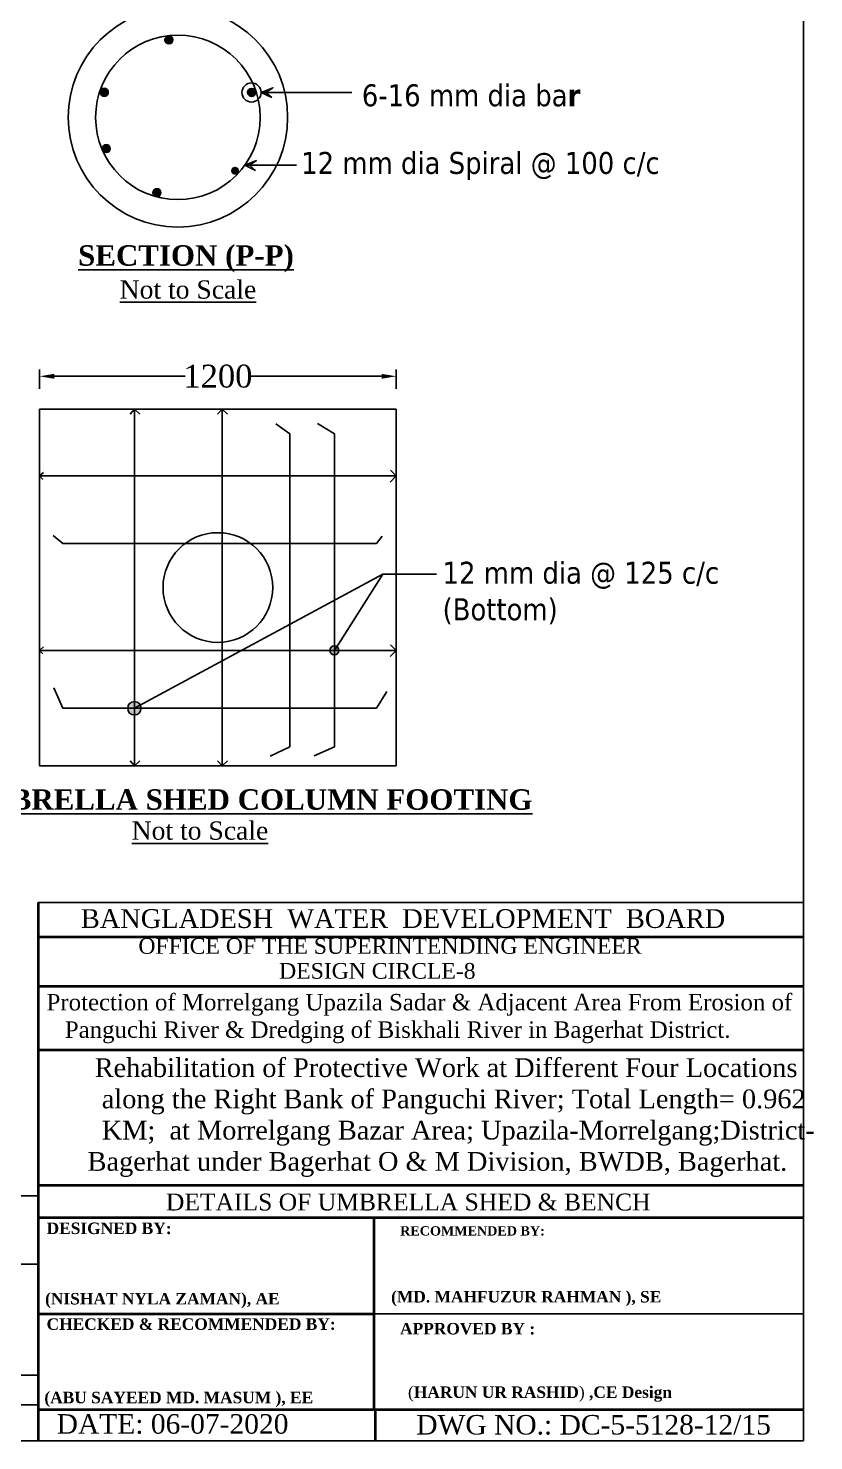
# Model space of a CAD drawing. Header units: metres. Extents: x -1354 to 3686, y -9962 to -7697.
# Drawn here: x 3009.8 to 3052.8, y -7836.2 to -7758.9 of the extents above; entities that cross this region are included whole.
import ezdxf
from ezdxf.enums import TextEntityAlignment as Align

# ---------------------------------------------------------------- set-up
doc = ezdxf.new("R2010")
doc.units = ezdxf.units.M
doc.layers.add('LINE', color=7, linetype='Continuous')
doc.layers.add('sheet', color=1, linetype='Continuous', lineweight=15)
doc.styles.add('dim', font='isocp.shx')
doc.styles.add('Kazi_T_H', font='timesbd.ttf')
doc.styles.get("Standard").update_dxf_attribs({"font": 'times.ttf'})
doc.dimstyles.new('STANDARD$0', dxfattribs={"dimscale": 0, "dimtxt": 8, "dimasz": 8, "dimexe": 4, "dimexo": 0, "dimgap": 2, "dimtad": 1, "dimdec": 0, "dimzin": 0, "dimdsep": 46, "dimtxsty": 'dim', "dimblk": 'DOTSMALL', "dimcen": 1, "dimclrd": 6, "dimclre": 6, "dimclrt": 256, "dimadec": 0, "dimazin": 0, "dimtfac": 1, "dimtdec": 0, "dimtix": 1, "dimtofl": 0, "dimtmove": 1, "dimatfit": 3, "dimldrblk": 'DOTSMALL', "dimfxl": 6, "dimtolj": 1, "dimtzin": 0, "dimarcsym": 0})

# ---------------------------------------------------------------- blocks, each defined once
blk = doc.blocks.new('*D923')
at = {"layer": 'Defpoints', "color": 0, "lineweight": -3}
for p in [(3029.934, -7777.973), (3010.434, -7778.874), (3029.934, -7778.874)]:
    blk.add_point(p, dxfattribs=at)
at = {"layer": 'sheet', "color": 0, "lineweight": -2}
for p, q in [((3010.434, -7778.655), (3010.434, -7777.609)), ((3011.234, -7777.973), (3018.389, -7777.973)), ((3029.134, -7777.973), (3021.978, -7777.973)), ((3029.934, -7778.655), (3029.934, -7777.609))]:
    blk.add_line(p, q, dxfattribs=at)
at = {"layer": 'sheet', "color": 0, "lineweight": -3}
for points in [[(3011.234, -7777.84), (3011.234, -7778.107), (3010.434, -7777.973)], [(3029.134, -7777.84), (3029.134, -7778.107), (3029.934, -7777.973)]]:
    blk.add_solid(points, dxfattribs=at)
at = {"layer": 'sheet', "color": 0, "lineweight": -3, "insert": (3020.184, -7777.973), "char_height": 0.5, "attachment_point": 5}
blk.add_mtext('\\A1;{\\H2.5x;1200}', dxfattribs=at)

msp = doc.modelspace()

# ---------------------------------------------------------------- hatches: boundary and pattern name
at = {"layer": 'sheet', "lineweight": -3}
h = msp.add_hatch(color=0, dxfattribs=at)
h.paths.add_polyline_path([(3017.506352, -7759.567021), (3017.286545, -7759.567021, 0.414213562), (3017.506352, -7759.786827)])
h.paths.add_polyline_path([(3017.506352, -7759.347214, 0.414213562), (3017.286545, -7759.567021), (3017.506352, -7759.567021)])
h.paths.add_polyline_path([(3017.506352, -7759.347214), (3017.506352, -7759.567021), (3017.726158, -7759.567021, 0.414213562)])
h.paths.add_polyline_path([(3017.726158, -7759.567021), (3017.506352, -7759.567021), (3017.506352, -7759.786827, 0.414213562)])
h = msp.add_hatch(color=0, dxfattribs=at)
h.paths.add_polyline_path([(3013.973162, -7762.436701), (3013.753356, -7762.436701, 0.414213562), (3013.973162, -7762.656508)])
h.paths.add_polyline_path([(3013.973162, -7762.216894, 0.414213562), (3013.753356, -7762.436701), (3013.973162, -7762.436701)])
h.paths.add_polyline_path([(3013.973162, -7762.216894), (3013.973162, -7762.436701), (3014.192969, -7762.436701, 0.414213562)])
h.paths.add_polyline_path([(3014.192969, -7762.436701), (3013.973162, -7762.436701), (3013.973162, -7762.656508, 0.414213562)])
h = msp.add_hatch(color=0, dxfattribs=at)
h.paths.add_polyline_path([(3022.022287, -7762.445367), (3021.80248, -7762.445367, 0.414213562), (3022.022287, -7762.665173)])
h.paths.add_polyline_path([(3022.022287, -7762.22556, 0.414213562), (3021.80248, -7762.445367), (3022.022287, -7762.445367)])
h.paths.add_polyline_path([(3022.022287, -7762.22556), (3022.022287, -7762.445367), (3022.242093, -7762.445367, 0.414213562)])
h.paths.add_polyline_path([(3022.242093, -7762.445367), (3022.022287, -7762.445367), (3022.022287, -7762.665173, 0.414213562)])
h = msp.add_hatch(color=0, dxfattribs=at)
h.paths.add_polyline_path([(3014.080891, -7765.517432), (3013.861085, -7765.517432, 0.414213562), (3014.080891, -7765.737239)])
h.paths.add_polyline_path([(3014.080891, -7765.297625, 0.414213562), (3013.861085, -7765.517432), (3014.080891, -7765.517432)])
h.paths.add_polyline_path([(3014.080891, -7765.297625), (3014.080891, -7765.517432), (3014.300698, -7765.517432, 0.414213562)])
h.paths.add_polyline_path([(3014.300698, -7765.517432), (3014.080891, -7765.517432), (3014.080891, -7765.737239, 0.414213562)])
h = msp.add_hatch(color=0, dxfattribs=at)
h.paths.add_polyline_path([(3021.120991, -7766.728286), (3020.901185, -7766.728286, 0.414213562), (3021.120991, -7766.948093)])
h.paths.add_polyline_path([(3021.120991, -7766.508479, 0.414213562), (3020.901185, -7766.728286), (3021.120991, -7766.728286)])
h.paths.add_polyline_path([(3021.120991, -7766.508479), (3021.120991, -7766.728286), (3021.340798, -7766.728286, 0.414213562)])
h.paths.add_polyline_path([(3021.340798, -7766.728286), (3021.120991, -7766.728286), (3021.120991, -7766.948093, 0.414213562)])
h = msp.add_hatch(color=0, dxfattribs=at)
h.paths.add_polyline_path([(3016.848871, -7767.928317), (3016.629064, -7767.928317, 0.414213562), (3016.848871, -7768.148124)])
h.paths.add_polyline_path([(3016.848871, -7767.70851, 0.414213562), (3016.629064, -7767.928317), (3016.848871, -7767.928317)])
h.paths.add_polyline_path([(3016.848871, -7767.70851), (3016.848871, -7767.928317), (3017.068678, -7767.928317, 0.414213562)])
h.paths.add_polyline_path([(3017.068678, -7767.928317), (3016.848871, -7767.928317), (3016.848871, -7768.148124, 0.414213562)])
h = msp.add_hatch(color=0, dxfattribs=at)
h.paths.add_polyline_path([(3015.943391, -7795.959697, 0.275456133), (3015.619384, -7795.766542), (3015.619384, -7796.134871)])
h.paths.add_polyline_path([(3015.943391, -7795.959697), (3015.619384, -7796.134871), (3015.987713, -7796.134871, 0.124546917)])
h.paths.add_polyline_path([(3015.987713, -7796.134871), (3015.619384, -7796.134871), (3015.619384, -7796.503201, 0.414213562)])
h.paths.add_polyline_path([(3015.619384, -7796.134871), (3015.251055, -7796.134871, 0.414213562), (3015.619384, -7796.503201)])
h.paths.add_polyline_path([(3015.619384, -7795.766542, 0.414213562), (3015.251055, -7796.134871), (3015.619384, -7796.134871)])
h.paths.add_polyline_path([(3026.685333, -7792.762231), (3026.552559, -7792.971989), (3026.800808, -7792.971989, 0.257066841)])
h.paths.add_polyline_path([(3026.685333, -7792.762231, 0.142023932), (3026.552559, -7792.723741), (3026.552559, -7792.971989)])
h.paths.add_polyline_path([(3026.552559, -7792.723741, 0.414213562), (3026.304311, -7792.971989), (3026.552559, -7792.971989)])
h.paths.add_polyline_path([(3026.552559, -7792.971989), (3026.304311, -7792.971989, 0.414213562), (3026.552559, -7793.220237)])
h.paths.add_polyline_path([(3026.800808, -7792.971989), (3026.552559, -7792.971989), (3026.552559, -7793.220237, 0.414213562)])

# ---------------------------------------------------------------- linework, layer by layer
at = {"color": 0, "lineweight": -3, "ltscale": 0.2}
for p, q in [((3024.116228, -7781.114045), (3023.344992, -7780.575915)), ((3011.712559, -7787.117291), (3011.169739, -7786.678488)), ((3028.851408, -7787.117291), (3029.158751, -7786.721399)), ((3024.116228, -7798.252894), (3023.04708, -7798.758994))]:
    msp.add_line(p, q, dxfattribs=at)
at = {"color": 0, "linetype": 'Continuous', "lineweight": -3, "ltscale": 0.5}
for p, q in [((3010.348208, -7806.755838), (3052.193266, -7806.755838)), ((3028.728016, -7829.261174), (3052.193266, -7829.261174))]:
    msp.add_line(p, q, dxfattribs=at)
at = {"color": 7, "lineweight": 5, "ltscale": 0.2, "true_color": 0xffffff}
for p in [(3052.193266, -7834.502086), (3010.348208, -7836.209862)]:
    msp.add_line(p, (3052.193266, -7836.209862), dxfattribs=at)
msp.add_lwpolyline([(3052.193266, -7836.209862), (2879.478321, -7836.209862), (2879.478321, -7716.392574), (3052.193266, -7716.392574)], close=True)
at = {"layer": 'LINE', "color": 0, "linetype": 'ByBlock', "lineweight": 40, "ltscale": 0.5}
for p, q in [((3010.348208, -7806.755838), (3010.348208, -7836.209862)), ((3052.193266, -7808.65681), (3010.34588, -7808.65681)), ((3052.193266, -7811.351151), (3010.34588, -7811.351151)), ((3052.193266, -7814.841385), (3010.34588, -7814.841385)), ((3052.193266, -7822.25243), (3010.348208, -7822.25243)), ((3052.193266, -7824.020261), (3010.348208, -7824.020261)), ((3028.728016, -7834.502086), (3028.728016, -7824.020261)), ((3010.348208, -7829.261174), (3028.728016, -7829.261174)), ((3010.348208, -7834.502086), (3052.193266, -7834.502086)), ((3028.790563, -7836.209862), (3028.790563, -7834.502086))]:
    msp.add_line(p, q, dxfattribs=at)
at = {"layer": 'LINE', "lineweight": -2, "ltscale": 0.5}
for p, q in [((3010.348208, -7822.802167), (2981.025795, -7822.802167)), ((3010.348208, -7826.54441), (2981.025795, -7826.54441)), ((3010.348208, -7832.619411), (2981.025795, -7832.619411)), ((3010.348208, -7834.24655), (2981.025795, -7834.24655))]:
    msp.add_line(p, q, dxfattribs=at)
at = {"layer": 'sheet', "color": 0, "lineweight": -3}
for p, q in [((3022.547162, -7762.445367), (3027.511446, -7762.445367)), ((3021.651569, -7766.430525), (3024.484276, -7766.430525)), ((3029.933591, -7779.779781), (3010.433591, -7779.779781)), ((3010.433591, -7779.779781), (3010.433591, -7799.279781)), ((3015.619384, -7779.779781), (3015.379805, -7780.0472)), ((3015.619384, -7779.779781), (3015.619384, -7799.279781)), ((3015.619384, -7779.779781), (3015.917729, -7780.05375)), ((3020.408751, -7779.779781), (3020.169172, -7780.0472)), ((3020.408751, -7779.779781), (3020.408751, -7799.279781)), ((3020.408751, -7779.779781), (3020.707095, -7780.05375)), ((3029.933591, -7799.279781), (3029.933591, -7779.779781)), ((3010.433591, -7783.425337), (3010.651701, -7783.229933)), ((3010.433591, -7783.425337), (3029.933591, -7783.425337)), ((3010.433591, -7783.425337), (3010.61038, -7783.617855)), ((3029.933591, -7783.425337), (3029.594306, -7783.760477)), ((3029.933591, -7783.425337), (3029.614204, -7783.109852)), ((3029.933591, -7792.971989), (3029.614204, -7792.656504)), ((3010.433591, -7792.971989), (3010.651701, -7792.776586)), ((3010.433591, -7792.971989), (3029.933591, -7792.971989)), ((3010.433591, -7792.971989), (3010.61038, -7793.164508)), ((3029.933591, -7792.971989), (3029.594306, -7793.30713)), ((3010.433591, -7799.279781), (3029.933591, -7799.279781)), ((3015.619384, -7799.279781), (3015.379805, -7799.012362)), ((3015.619384, -7799.279781), (3015.917729, -7799.005812)), ((3020.408751, -7799.279781), (3020.169172, -7799.012362)), ((3020.408751, -7799.279781), (3020.707095, -7799.005812))]:
    msp.add_line(p, q, dxfattribs=at)
for points in [[(3023.139826, -7762.720387), (3022.547162, -7762.445367), (3023.188904, -7762.188343), (3022.812656, -7762.445367), (3023.139826, -7762.720387)], [(3022.244232, -7766.705545), (3021.651569, -7766.430525), (3022.29331, -7766.173501), (3021.917063, -7766.430525), (3022.244232, -7766.705545)], [(3024.116228, -7798.252894), (3024.116228, -7798.252894), (3024.116228, -7781.114045), (3024.116228, -7781.114045)], [(3025.443776, -7798.746303), (3026.552559, -7798.252894), (3026.552559, -7781.114045), (3025.635265, -7780.553848)], [(3011.712559, -7787.117291), (3011.712559, -7787.117291), (3028.851408, -7787.117291), (3028.851408, -7787.117291)], [(3026.552559, -7792.971989), (3029.197113, -7788.794089), (3015.619384, -7796.134871)], [(3029.197113, -7788.794089), (3032.125488, -7788.794089)], [(3011.21915, -7795.026088), (3011.712559, -7796.134871), (3028.851408, -7796.134871), (3029.411605, -7795.217577)]]:
    msp.add_lwpolyline(points, dxfattribs=at)
for centre, radius in [((3017.995986, -7763.806271), 6), ((3017.995986, -7763.806271), 4.5), ((3017.506352, -7759.567021), 0.219807), ((3013.973162, -7762.436701), 0.219807), ((3022.022287, -7762.445367), 0.524876), ((3022.022287, -7762.445367), 0.219807), ((3014.080891, -7765.517432), 0.219807), ((3016.848871, -7767.928317), 0.219807), ((3026.552559, -7792.971989), 0.248248), ((3015.619384, -7796.134871), 0.368329)]:
    msp.add_circle(centre, radius, dxfattribs=at)
at = {"layer": 'sheet', "color": 0, "lineweight": -3, "ltscale": 2}
msp.add_circle((3020.183591, -7789.529781), 3, dxfattribs=at)

# ---------------------------------------------------------------- texts
at = {"layer": 'LINE', "color": 0, "linetype": 'ByBlock', "lineweight": 40, "ltscale": 0.5}
for s, height, p in [('BANGLADESH  WATER  DEVELOPMENT  BOARD', 1.02638263, (3030.306285, -7808.154285)), ('OFFICE OF THE SUPERINTENDING ENGINEER', 0.85606931, (3029.593821, -7809.567906)), ('DESIGN CIRCLE-8', 0.85606931, (3028.901162, -7810.93067)), ('DETAILS OF UMBRELLA SHED & BENCH', 0.92455485, (3030.588696, -7823.611739))]:
    msp.add_text(s, height=height, dxfattribs=at).set_placement(p, align=Align.CENTER)
at = {"layer": 'LINE', "color": 0, "linetype": 'ByBlock', "lineweight": 40, "ltscale": 0.5, "style": 'Kazi_T_H'}
for s, height, p in [('DESIGNED BY:', 0.62890946, (3010.816431, -7824.900735)), ('RECOMMENDED BY:', 0.51083171, (3030.147675, -7824.983007)), ('(NISHAT NYLA ZAMAN), AE', 0.62890946, (3010.735908, -7828.753959)), ('(MD. MAHFUZUR RAHMAN ), SE', 0.62890946, (3029.65197, -7828.645948)), ('CHECKED & RECOMMENDED BY:', 0.62890946, (3010.816431, -7830.141647)), ('APPROVED BY :', 0.62890946, (3030.140147, -7830.392834)), ('(ABU SAYEED MD. MASUM ), EE', 0.62890946, (3010.695903, -7834.159414))]:
    msp.add_text(s, height=height, dxfattribs=at).set_placement(p)
at = {"layer": 'LINE', "color": 0, "linetype": 'ByBlock', "lineweight": 40, "ltscale": 0.5}
for s, p in [('DATE: 06-07-2020', (3011.369819, -7835.822699)), ('DWG NO.: DC-5-5128-12/15', (3031.028304, -7835.869167))]:
    msp.add_text(s, height=1.06735992, dxfattribs=at).set_placement(p)
for s, insert, char_height, width, attachment_point in [('                       Protection of Morrelgang Upazila Sadar & Adjacent Area From Erosion of      \\P                Panguchi River & Dredging of Biskhali River in Bagerhat District.', (3027.292505, -7811.766378), 0.9, 50.00693152, 2), ('        Rehabilitation of Protective Work at Different Four Locations   \\P         along the Right Bank of Panguchi River; Total Length= 0.962     \\P         KM;  at Morrelgang Bazar Area; Upazila-Morrelgang;District-  \\P       Bagerhat under Bagerhat O & M Division, BWDB, Bagerhat.', (3010.348208, -7815.283991), 1.02583774, 43.6789531, 1)]:
    msp.add_mtext(s, dxfattribs=dict(at, insert=insert, char_height=char_height, width=width, attachment_point=attachment_point))
at = {"layer": 'LINE', "color": 0, "linetype": 'ByBlock', "lineweight": 40, "ltscale": 0.5, "insert": (3037.794554, -7833.237615), "char_height": 0.628909464, "width": 20.07079786, "attachment_point": 2, "style": 'Kazi_T_H'}
msp.add_mtext('{\\fTimes New Roman|b0|i0|c0|p18;\\C7;(\\fTimes New Roman|b1|i0|c0|p18;HARUN UR RASHID\\fTimes New Roman|b0|i0|c0|p18;) },CE Design', dxfattribs=at)
at = {"layer": 'sheet', "color": 0, "lineweight": -3, "char_height": 1.2, "attachment_point": 1}
for s, insert in [('{\\fTahoma|b0|i0|c0|p34;6-16 mm dia ba\\fTahoma|b1|i0|c0|p34;r}', (3028.052969, -7762.000814)), ('{\\fTahoma|b0|i0|c0|p34;12 mm dia Spiral @ 100 c/c}', (3024.733801, -7765.700424)), ('{\\fTahoma|b0|i0|c0|p34;12 mm dia @ 125 c/c\\P(Bottom)}', (3032.466179, -7788.120327))]:
    msp.add_mtext(s, dxfattribs=dict(at, insert=insert))
at = {"layer": 'sheet', "color": 0, "lineweight": -3, "attachment_point": 1}
for s, insert, char_height, width in [('{\\fTimes New Roman|b1|i0|c0|p18;\\LSECTION (P-P)}', (3012.540729, -7770.802959), 1.12, 5694.66848672), ('{\\fTahoma|b0|i0|c0|p34;\\P\\fTimes New Roman|b0|i0|c0|p18;\\H0.4319x;               \\LNot to Scale}', (3009.151014, -7768.865627), 2.31516731, 8542.00273008), ('{\\fTimes New Roman|b1|i0|c0|p18;\\LPLAN OF UMBRELLA SHED COLUMN FOOTING}', (2998.237093, -7800.567947), 1.12, 5694.66848672), ('{\\fTahoma|b0|i0|c0|p34;\\P\\fTimes New Roman|b0|i0|c0|p18;\\H0.4319x;               \\LNot to Scale}', (3009.806666, -7798.467621), 2.31516731, 8542.00273008)]:
    msp.add_mtext(s, dxfattribs=dict(at, insert=insert, char_height=char_height, width=width))

# ---------------------------------------------------------------- dimensions: what is measured, and where the dimension line sits
at = {"layer": 'sheet', "color": 0, "lineweight": -3}
dim = msp.add_linear_dim(base=(3029.933591, -7777.973236), p1=(3010.433591, -7778.873593), p2=(3029.933591, -7778.873593), text='{\\H2.5x;1200}', dimstyle='STANDARD$0', override={"dimscale": 1, "dimtxt": 0.5, "dimasz": 0.8, "dimexe": 0.364, "dimexo": 0.219, "dimgap": 0.09, "dimtad": 0, "dimlfac": 1000, "dimlunit": 2, "dimtxsty": 'Standard', "dimcen": 0.09, "dimclrd": 0, "dimclre": 0, "dimclrt": 0, "dimtix": 0, "dimtmove": 0, "dimfxl": 0.12}, dxfattribs=at)
dim.commit()
dim.dimension.update_dxf_attribs({"geometry": '*D923', "text_midpoint": (3020.183591, -7777.973236)})

doc.saveas('drawing.dxf')
